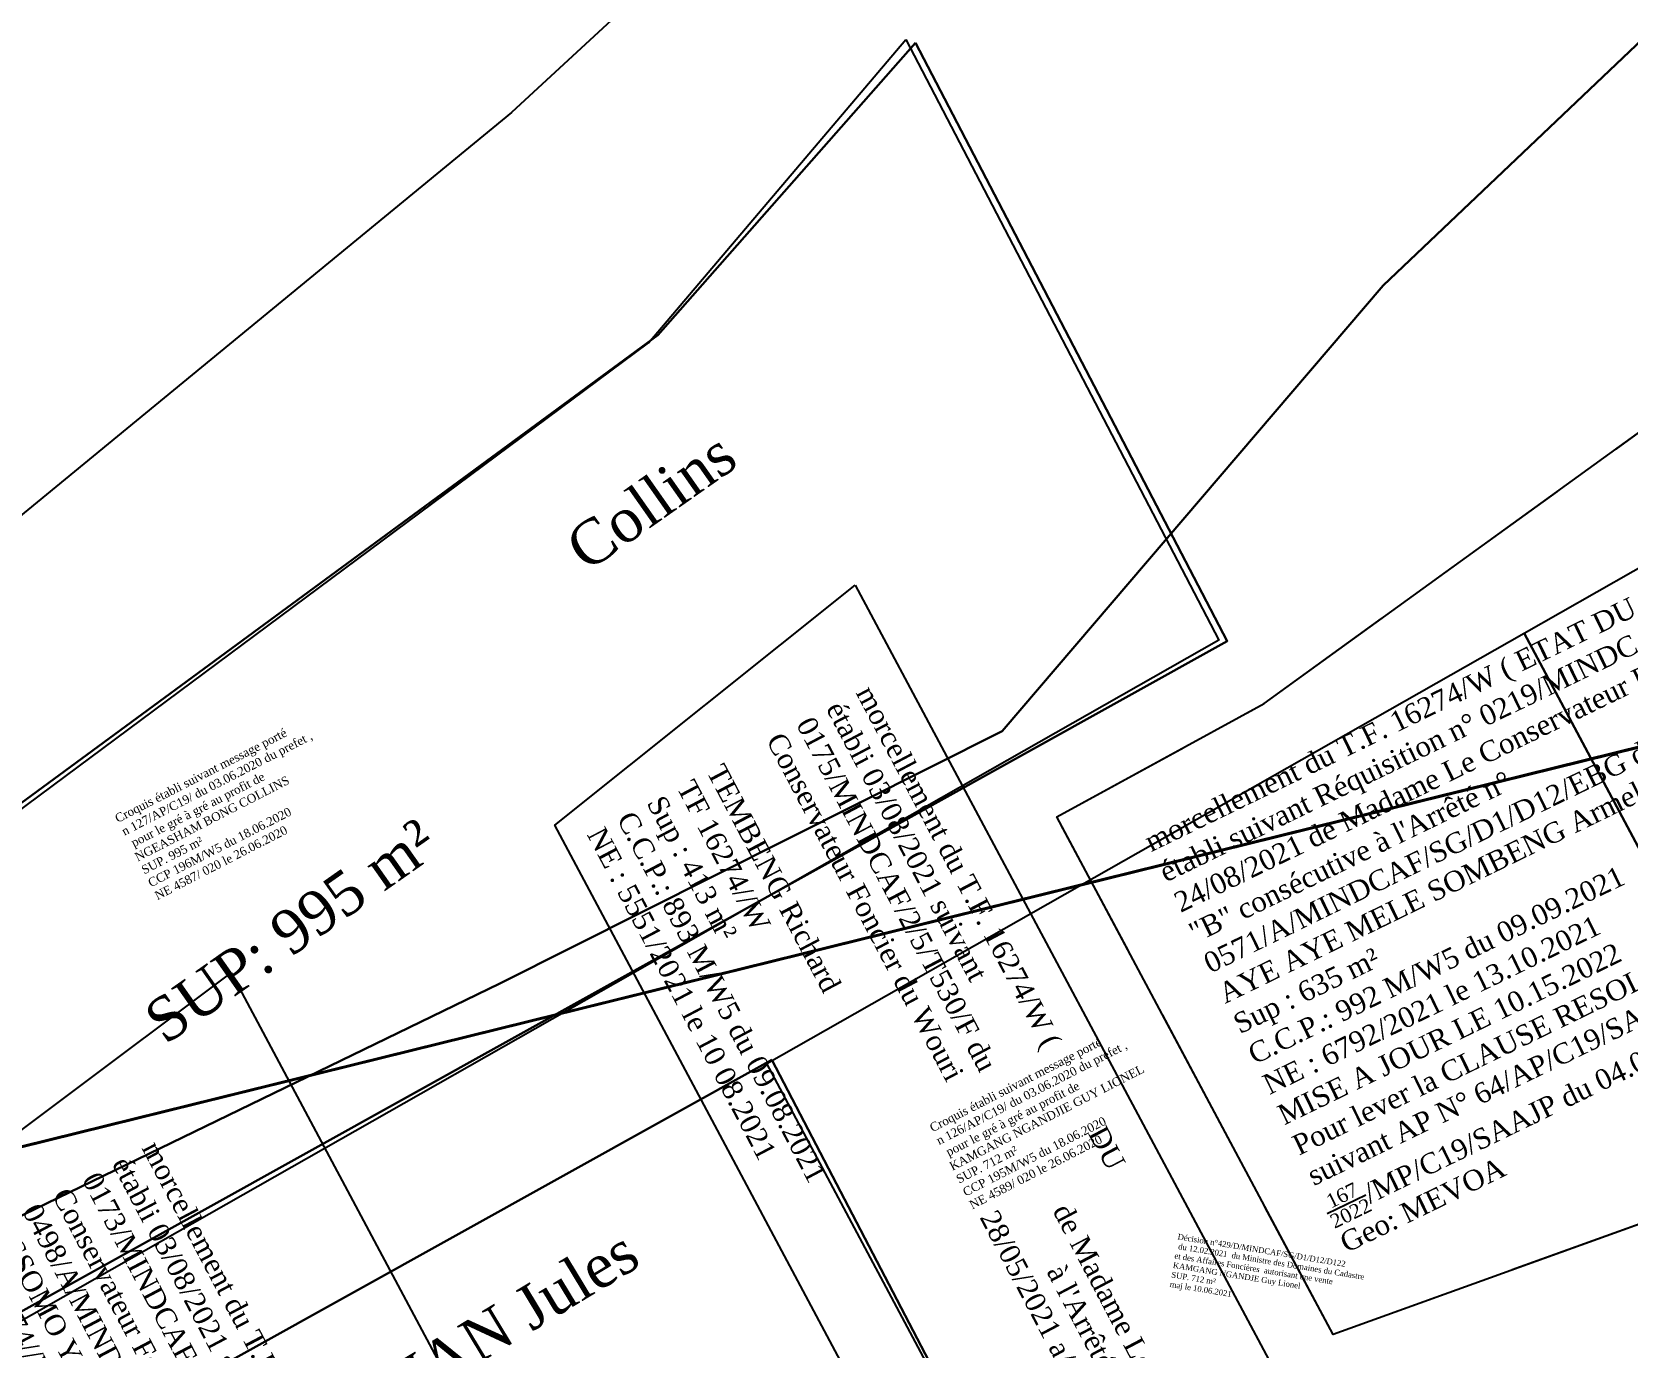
# Model space of a CAD drawing. Header units: millimetres. Extents: x 579832 to 917290, y 449831 to 1452191.
# Drawn here: x 583564.9 to 583620.1, y 451868.1 to 451913.6 of the extents above; entities that cross this region are included whole.
import ezdxf

# ---------------------------------------------------------------- set-up
doc = ezdxf.new("R2010")
doc.units = ezdxf.units.MM
doc.header["$LTSCALE"] = 10
doc.linetypes.add('DASHED', pattern=[0.75, 0.5, -0.25])
doc.layers.add('cH2O_intermitent', color=140, linetype='Continuous', lineweight=30)
for name, color, linetype in [('end maj 26 02 2021', 7, 'Continuous'), ('MAJ AOUT 2021', 7, 'Continuous'), ('MAJ JAN 2022', 1, 'Continuous'), ('MAJ JUIN 2021', 7, 'Continuous'), ('MAJ OCT 2021', 7, 'Continuous'), ('Parcelle MAJ', 6, 'Continuous'), ('VOIRIES_7M5', 7, 'Continuous')]:
    doc.layers.add(name, color=color, linetype=linetype)
doc.styles.add('Times 1.0', font='times.ttf', dxfattribs={"width": 0.99, "height": 1})
doc.styles.add('Times 1.5', font='times.ttf', dxfattribs={"width": 0.99, "height": 0.75})

msp = doc.modelspace()

# ---------------------------------------------------------------- linework, layer by layer
at = {"color": 2, "lineweight": 40}
msp.add_line((583514.409, 451862.663), (583654.645, 451897.335), dxfattribs=at)
msp.add_line((583514.409, 451862.663), (583654.645, 451897.335), dxfattribs=at)
at = {"color": 2, "lineweight": 40, "flags": 128}
msp.add_lwpolyline([(583514.409, 451862.663), (583653.934, 451897.159)], dxfattribs=at)
msp.add_lwpolyline([(583514.409, 451862.663), (583653.934, 451897.159)], dxfattribs=at)
at = {"layer": 'cH2O_intermitent'}
msp.add_lwpolyline([(583824.507, 451970.224), (583815.787, 451965.275), (583811.158, 451965.834), (583809.625, 451967.005), (583775.804, 451976.225), (583763.862, 451974.501), (583747.406, 451968.836), (583705.561, 451952.812), (583693.352, 451952.138), (583683.726, 451953.577), (583674.267, 451955.314), (583666.521, 451953.627), (583656.026, 451946.785), (583647.22, 451938.685), (583611.586, 451904.825), (583598.425, 451889.425), (583581.072, 451880.708), (583557.594, 451869.311), (583530.983, 451861.36), (583519.734, 451854.363)], dxfattribs=at)
msp.add_lwpolyline([(583824.507, 451970.224), (583815.787, 451965.275), (583811.158, 451965.834), (583809.625, 451967.005), (583775.804, 451976.225), (583763.862, 451974.501), (583747.406, 451968.836), (583705.561, 451952.812), (583693.352, 451952.138), (583683.726, 451953.577), (583674.267, 451955.314), (583666.521, 451953.627), (583656.026, 451946.785), (583647.22, 451938.685), (583611.586, 451904.825), (583598.425, 451889.425), (583581.072, 451880.708), (583557.594, 451869.311), (583530.983, 451861.36), (583519.734, 451854.363)], dxfattribs=at)
at = {"layer": 'end maj 26 02 2021', "color": 150, "linetype": 'ByBlock', "lineweight": -3, "ltscale": 0.0014, "flags": 128}
for points in [[(583595.093, 451913.321), (583605.909, 451892.569), (583553.027, 451862.501), (583550.729, 451874.503), (583552.895, 451878.079), (583586.206, 451902.847)], [(583595.093, 451913.321), (583605.909, 451892.569), (583553.027, 451862.501), (583550.729, 451874.503), (583552.895, 451878.079), (583586.206, 451902.847)], [(583595.093, 451913.321), (583605.909, 451892.569), (583553.027, 451862.501), (583550.729, 451874.503), (583552.895, 451878.079), (583586.206, 451902.847)], [(583595.093, 451913.321), (583605.909, 451892.569), (583553.027, 451862.501), (583550.729, 451874.503), (583552.895, 451878.079), (583586.206, 451902.847)], [(583632.782, 451902.098), (583644.616, 451879.916), (583637.75, 451873.14), (583628.734, 451869.795), (583616.455, 451892.814)], [(583632.782, 451902.098), (583644.616, 451879.916), (583637.75, 451873.14), (583628.734, 451869.795), (583616.455, 451892.814)], [(583632.782, 451902.098), (583644.616, 451879.916), (583637.75, 451873.14), (583628.734, 451869.795), (583616.455, 451892.814)], [(583632.782, 451902.098), (583644.616, 451879.916), (583637.75, 451873.14), (583628.734, 451869.795), (583616.455, 451892.814)], [(583616.455, 451892.814), (583628.734, 451869.795), (583603.3, 451860.36), (583600.479, 451858.855), (583590.298, 451877.941)], [(583616.455, 451892.814), (583628.734, 451869.795), (583603.3, 451860.36), (583600.479, 451858.855), (583590.298, 451877.941)], [(583616.455, 451892.814), (583628.734, 451869.795), (583603.3, 451860.36), (583600.479, 451858.855), (583590.298, 451877.941)], [(583616.455, 451892.814), (583628.734, 451869.795), (583603.3, 451860.36), (583600.479, 451858.855), (583590.298, 451877.941)]]:
    msp.add_lwpolyline(points, close=True, dxfattribs=at)
at = {"layer": 'MAJ AOUT 2021', "flags": 128}
msp.add_lwpolyline([(583593.35, 451894.47), (583608.72, 451865.67), (583597.35, 451859.2), (583582.97, 451886.17)], close=True, dxfattribs=at)
msp.add_lwpolyline([(583593.35, 451894.47), (583608.72, 451865.67), (583597.35, 451859.2), (583582.97, 451886.17)], close=True, dxfattribs=at)
msp.add_lwpolyline([(583593.35, 451894.47), (583608.72, 451865.67), (583597.35, 451859.2), (583582.97, 451886.17)], close=True, dxfattribs=at)
msp.add_lwpolyline([(583593.35, 451894.47), (583608.72, 451865.67), (583597.35, 451859.2), (583582.97, 451886.17)], close=True, dxfattribs=at)
at = {"layer": 'MAJ AOUT 2021', "color": 3, "flags": 128}
msp.add_lwpolyline([(583571.79, 451881.07), (583586.69, 451853.14), (583567.43, 451842.19), (583553.85, 451867.63)], close=True, dxfattribs=at)
msp.add_lwpolyline([(583571.79, 451881.07), (583586.69, 451853.14), (583567.43, 451842.19), (583553.85, 451867.63)], close=True, dxfattribs=at)
msp.add_lwpolyline([(583571.79, 451881.07), (583586.69, 451853.14), (583567.43, 451842.19), (583553.85, 451867.63)], close=True, dxfattribs=at)
msp.add_lwpolyline([(583571.79, 451881.07), (583586.69, 451853.14), (583567.43, 451842.19), (583553.85, 451867.63)], close=True, dxfattribs=at)
at = {"layer": 'MAJ JAN 2022', "lineweight": -3, "flags": 128}
msp.add_lwpolyline([(583600.391, 451928.282), (583581.47, 451910.799), (583558.756, 451892.142), (583521.666, 451864.151), (583520.319, 451865.134), (583515.664, 451873.254), (583551.501, 451901.613), (583547.702, 451924.216), (583497.45, 451901.133), (583488.842, 451926.652)], dxfattribs=at)
msp.add_lwpolyline([(583600.391, 451928.282), (583581.47, 451910.799), (583558.756, 451892.142), (583521.666, 451864.151), (583520.319, 451865.134), (583515.664, 451873.254), (583551.501, 451901.613), (583547.702, 451924.216), (583497.45, 451901.133), (583488.842, 451926.652)], dxfattribs=at)
msp.add_lwpolyline([(583600.391, 451928.282), (583581.47, 451910.799), (583558.756, 451892.142), (583521.666, 451864.151), (583520.319, 451865.134), (583515.664, 451873.254), (583551.501, 451901.613), (583547.702, 451924.216), (583497.45, 451901.133), (583488.842, 451926.652)], dxfattribs=at)
msp.add_lwpolyline([(583600.391, 451928.282), (583581.47, 451910.799), (583558.756, 451892.142), (583521.666, 451864.151), (583520.319, 451865.134), (583515.664, 451873.254), (583551.501, 451901.613), (583547.702, 451924.216), (583497.45, 451901.133), (583488.842, 451926.652)], dxfattribs=at)
at = {"layer": 'MAJ OCT 2021', "linetype": 'ByBlock', "lineweight": -3, "ltscale": 0.0014, "flags": 128}
msp.add_lwpolyline([(583621.252, 451900.34), (583637.332, 451879.967), (583634.867, 451877.584), (583609.859, 451868.579), (583600.315, 451886.462), (583607.479, 451890.381)], close=True, dxfattribs=at)
msp.add_lwpolyline([(583621.252, 451900.34), (583637.332, 451879.967), (583634.867, 451877.584), (583609.859, 451868.579), (583600.315, 451886.462), (583607.479, 451890.381)], close=True, dxfattribs=at)
at = {"layer": 'Parcelle MAJ', "color": 6, "lineweight": 30, "flags": 128}
for points in [[(583595.431, 451913.203), (583606.203, 451892.535), (583553.051, 451862.984), (583550.868, 451875.004), (583553.013, 451878.478), (583586.524, 451903.112)], [(583595.431, 451913.203), (583606.203, 451892.535), (583553.051, 451862.984), (583550.868, 451875.004), (583553.013, 451878.478), (583586.524, 451903.112)], [(583590.468, 451878.066), (583600.506, 451858.807), (583558.092, 451835.226), (583553.995, 451857.788)], [(583590.468, 451878.066), (583600.506, 451858.807), (583558.092, 451835.226), (583553.995, 451857.788)]]:
    msp.add_lwpolyline(points, close=True, dxfattribs=at)
at = {"layer": 'VOIRIES_7M5', "linetype": 'DASHED'}
msp.add_lwpolyline([(583621.252, 451900.34), (583637.332, 451879.967), (583634.867, 451877.584), (583609.859, 451868.579), (583600.315, 451886.462), (583607.479, 451890.381)], close=True, dxfattribs=at)
msp.add_lwpolyline([(583621.252, 451900.34), (583637.332, 451879.967), (583634.867, 451877.584), (583609.859, 451868.579), (583600.315, 451886.462), (583607.479, 451890.381)], close=True, dxfattribs=at)

# ---------------------------------------------------------------- texts
at = {"layer": 'end maj 26 02 2021', "color": 150, "linetype": 'ByBlock', "lineweight": -3, "ltscale": 0.0014, "attachment_point": 1, "style": 'Times 1.0'}
for s, insert, char_height, width, rotation in [('{\\fTimes New Roman|b0|i0|c186|p18;\\C1;Croquis établi suivant message porté \\fTimes New Roman|b0|i0|c0|p18;\\P\\fTimes New Roman|b0|i0|c186|p18;n 12\\fTimes New Roman|b0|i0|c0|p18;7\\fTimes New Roman|b0|i0|c186|p18;/AP/C19/\\fTimes New Roman|b0|i0|c0|p18; \\fTimes New Roman|b0|i0|c186|p18;du 03.06.2020 du prefet ,\\fTimes New Roman|b0|i0|c0|p18;\\P\\fTimes New Roman|b0|i0|c186|p18; pour le gré à gré au profit de\\C256;\\P\\fTimes New Roman|b0|i0|c0|p18;NGEASHAM BONG COLLINS\\P\\fTimes New Roman|b0|i0|c186|p18;SUP. \\fTimes New Roman|b0|i0|c0|p18;995\\fTimes New Roman|b0|i0|c186|p18; m²\\PCCP 19\\fTimes New Roman|b0|i0|c0|p18;6\\fTimes New Roman|b0|i0|c186|p18;M/W5 du 1\\fTimes New Roman|b0|i0|c0|p18;8\\fTimes New Roman|b0|i0|c186|p18;.06.2020\\PNE 45\\fTimes New Roman|b0|i0|c0|p18;87\\fTimes New Roman|b0|i0|c186|p18;/ 020 le 26.06.2020}', (583567.735, 451886.516), 0.3, 53.00722, 27.2065), ('{\\fTimes New Roman|b0|i0|c186|p18;\\C1;Croquis établi suivant message porté \\fTimes New Roman|b0|i0|c0|p18;\\P\\fTimes New Roman|b0|i0|c186|p18;n 12\\fTimes New Roman|b0|i0|c0|p18;7\\fTimes New Roman|b0|i0|c186|p18;/AP/C19/\\fTimes New Roman|b0|i0|c0|p18; \\fTimes New Roman|b0|i0|c186|p18;du 03.06.2020 du prefet ,\\fTimes New Roman|b0|i0|c0|p18;\\P\\fTimes New Roman|b0|i0|c186|p18; pour le gré à gré au profit de\\C256;\\P\\fTimes New Roman|b0|i0|c0|p18;NGEASHAM BONG COLLINS\\P\\fTimes New Roman|b0|i0|c186|p18;SUP. \\fTimes New Roman|b0|i0|c0|p18;995\\fTimes New Roman|b0|i0|c186|p18; m²\\PCCP 19\\fTimes New Roman|b0|i0|c0|p18;6\\fTimes New Roman|b0|i0|c186|p18;M/W5 du 1\\fTimes New Roman|b0|i0|c0|p18;8\\fTimes New Roman|b0|i0|c186|p18;.06.2020\\PNE 45\\fTimes New Roman|b0|i0|c0|p18;87\\fTimes New Roman|b0|i0|c186|p18;/ 020 le 26.06.2020}', (583567.735, 451886.516), 0.3, 53.00722, 27.2065), ('{\\fTimes New Roman|b0|i0|c186|p18;\\C1;Croquis établi suivant message porté \\fTimes New Roman|b0|i0|c0|p18;\\P\\fTimes New Roman|b0|i0|c186|p18;n 12\\fTimes New Roman|b0|i0|c0|p18;7\\fTimes New Roman|b0|i0|c186|p18;/AP/C19/\\fTimes New Roman|b0|i0|c0|p18; \\fTimes New Roman|b0|i0|c186|p18;du 03.06.2020 du prefet ,\\fTimes New Roman|b0|i0|c0|p18;\\P\\fTimes New Roman|b0|i0|c186|p18; pour le gré à gré au profit de\\C256;\\P\\fTimes New Roman|b0|i0|c0|p18;NGEASHAM BONG COLLINS\\P\\fTimes New Roman|b0|i0|c186|p18;SUP. \\fTimes New Roman|b0|i0|c0|p18;995\\fTimes New Roman|b0|i0|c186|p18; m²\\PCCP 19\\fTimes New Roman|b0|i0|c0|p18;6\\fTimes New Roman|b0|i0|c186|p18;M/W5 du 1\\fTimes New Roman|b0|i0|c0|p18;8\\fTimes New Roman|b0|i0|c186|p18;.06.2020\\PNE 45\\fTimes New Roman|b0|i0|c0|p18;87\\fTimes New Roman|b0|i0|c186|p18;/ 020 le 26.06.2020}', (583567.735, 451886.516), 0.3, 53.00722, 27.2065), ('{\\fTimes New Roman|b0|i0|c186|p18;\\C1;Croquis établi suivant message porté \\fTimes New Roman|b0|i0|c0|p18;\\P\\fTimes New Roman|b0|i0|c186|p18;n 12\\fTimes New Roman|b0|i0|c0|p18;7\\fTimes New Roman|b0|i0|c186|p18;/AP/C19/\\fTimes New Roman|b0|i0|c0|p18; \\fTimes New Roman|b0|i0|c186|p18;du 03.06.2020 du prefet ,\\fTimes New Roman|b0|i0|c0|p18;\\P\\fTimes New Roman|b0|i0|c186|p18; pour le gré à gré au profit de\\C256;\\P\\fTimes New Roman|b0|i0|c0|p18;NGEASHAM BONG COLLINS\\P\\fTimes New Roman|b0|i0|c186|p18;SUP. \\fTimes New Roman|b0|i0|c0|p18;995\\fTimes New Roman|b0|i0|c186|p18; m²\\PCCP 19\\fTimes New Roman|b0|i0|c0|p18;6\\fTimes New Roman|b0|i0|c186|p18;M/W5 du 1\\fTimes New Roman|b0|i0|c0|p18;8\\fTimes New Roman|b0|i0|c186|p18;.06.2020\\PNE 45\\fTimes New Roman|b0|i0|c0|p18;87\\fTimes New Roman|b0|i0|c186|p18;/ 020 le 26.06.2020}', (583567.735, 451886.516), 0.3, 53.00722, 27.2065), ('{\\fTimes New Roman|b0|i0|c186|p18;\\C1;Croquis établi suivant message porté \\fTimes New Roman|b0|i0|c0|p18;\\P\\fTimes New Roman|b0|i0|c186|p18;n 12\\fTimes New Roman|b0|i0|c0|p18;6\\fTimes New Roman|b0|i0|c186|p18;/AP/C19/\\fTimes New Roman|b0|i0|c0|p18; \\fTimes New Roman|b0|i0|c186|p18;du 03.06.2020 du prefet ,\\fTimes New Roman|b0|i0|c0|p18;\\P\\fTimes New Roman|b0|i0|c186|p18; pour le gré à gré au profit de\\C256;\\P\\fTimes New Roman|b0|i0|c0|p18;KAMGANG NGANDJIE GUY LIONEL\\P\\fTimes New Roman|b0|i0|c186|p18;SUP. \\fTimes New Roman|b0|i0|c0|p18;712\\fTimes New Roman|b0|i0|c186|p18; m²\\PCCP 19\\fTimes New Roman|b0|i0|c0|p18;5\\fTimes New Roman|b0|i0|c186|p18;M/W5 du 1\\fTimes New Roman|b0|i0|c0|p18;8\\fTimes New Roman|b0|i0|c186|p18;.06.2020\\PNE 45\\fTimes New Roman|b0|i0|c0|p18;89\\fTimes New Roman|b0|i0|c186|p18;/ 020 le 26.06.2020}', (583595.883, 451875.829), 0.3, 53.00722, 27.2065), ('{\\fTimes New Roman|b0|i0|c186|p18;\\C1;Croquis établi suivant message porté \\fTimes New Roman|b0|i0|c0|p18;\\P\\fTimes New Roman|b0|i0|c186|p18;n 12\\fTimes New Roman|b0|i0|c0|p18;6\\fTimes New Roman|b0|i0|c186|p18;/AP/C19/\\fTimes New Roman|b0|i0|c0|p18; \\fTimes New Roman|b0|i0|c186|p18;du 03.06.2020 du prefet ,\\fTimes New Roman|b0|i0|c0|p18;\\P\\fTimes New Roman|b0|i0|c186|p18; pour le gré à gré au profit de\\C256;\\P\\fTimes New Roman|b0|i0|c0|p18;KAMGANG NGANDJIE GUY LIONEL\\P\\fTimes New Roman|b0|i0|c186|p18;SUP. \\fTimes New Roman|b0|i0|c0|p18;712\\fTimes New Roman|b0|i0|c186|p18; m²\\PCCP 19\\fTimes New Roman|b0|i0|c0|p18;5\\fTimes New Roman|b0|i0|c186|p18;M/W5 du 1\\fTimes New Roman|b0|i0|c0|p18;8\\fTimes New Roman|b0|i0|c186|p18;.06.2020\\PNE 45\\fTimes New Roman|b0|i0|c0|p18;89\\fTimes New Roman|b0|i0|c186|p18;/ 020 le 26.06.2020}', (583595.883, 451875.829), 0.3, 53.00722, 27.2065), ('{\\fTimes New Roman|b0|i0|c186|p18;\\C1;Croquis établi suivant message porté \\fTimes New Roman|b0|i0|c0|p18;\\P\\fTimes New Roman|b0|i0|c186|p18;n 12\\fTimes New Roman|b0|i0|c0|p18;6\\fTimes New Roman|b0|i0|c186|p18;/AP/C19/\\fTimes New Roman|b0|i0|c0|p18; \\fTimes New Roman|b0|i0|c186|p18;du 03.06.2020 du prefet ,\\fTimes New Roman|b0|i0|c0|p18;\\P\\fTimes New Roman|b0|i0|c186|p18; pour le gré à gré au profit de\\C256;\\P\\fTimes New Roman|b0|i0|c0|p18;KAMGANG NGANDJIE GUY LIONEL\\P\\fTimes New Roman|b0|i0|c186|p18;SUP. \\fTimes New Roman|b0|i0|c0|p18;712\\fTimes New Roman|b0|i0|c186|p18; m²\\PCCP 19\\fTimes New Roman|b0|i0|c0|p18;5\\fTimes New Roman|b0|i0|c186|p18;M/W5 du 1\\fTimes New Roman|b0|i0|c0|p18;8\\fTimes New Roman|b0|i0|c186|p18;.06.2020\\PNE 45\\fTimes New Roman|b0|i0|c0|p18;89\\fTimes New Roman|b0|i0|c186|p18;/ 020 le 26.06.2020}', (583595.883, 451875.829), 0.3, 53.00722, 27.2065), ('{\\fTimes New Roman|b0|i0|c186|p18;\\C1;Croquis établi suivant message porté \\fTimes New Roman|b0|i0|c0|p18;\\P\\fTimes New Roman|b0|i0|c186|p18;n 12\\fTimes New Roman|b0|i0|c0|p18;6\\fTimes New Roman|b0|i0|c186|p18;/AP/C19/\\fTimes New Roman|b0|i0|c0|p18; \\fTimes New Roman|b0|i0|c186|p18;du 03.06.2020 du prefet ,\\fTimes New Roman|b0|i0|c0|p18;\\P\\fTimes New Roman|b0|i0|c186|p18; pour le gré à gré au profit de\\C256;\\P\\fTimes New Roman|b0|i0|c0|p18;KAMGANG NGANDJIE GUY LIONEL\\P\\fTimes New Roman|b0|i0|c186|p18;SUP. \\fTimes New Roman|b0|i0|c0|p18;712\\fTimes New Roman|b0|i0|c186|p18; m²\\PCCP 19\\fTimes New Roman|b0|i0|c0|p18;5\\fTimes New Roman|b0|i0|c186|p18;M/W5 du 1\\fTimes New Roman|b0|i0|c0|p18;8\\fTimes New Roman|b0|i0|c186|p18;.06.2020\\PNE 45\\fTimes New Roman|b0|i0|c0|p18;89\\fTimes New Roman|b0|i0|c186|p18;/ 020 le 26.06.2020}', (583595.883, 451875.829), 0.3, 53.00722, 27.2065), ('{\\fTimes New Roman|b0|i0|c186|p18;\\C4;Décision n°\\fTimes New Roman|b0|i0|c0|p18;429\\fTimes New Roman|b0|i0|c186|p18;/D/MINDCAF/SG/D1/D12/D\\fTimes New Roman|b0|i0|c0|p18;122\\P\\fTimes New Roman|b0|i0|c186|p18; \\fTimes New Roman|b0|i0|c0|p18;du 12.02.2021  d\\fTimes New Roman|b0|i0|c186|p18;u Ministre des Domaines du Cadastre \\Pet des Affaires Foncières  autorisant une vente \\P\\fTimes New Roman|b0|i0|c0|p18;KAMGANG NGANDJE Guy Lionel\\C256;\\P\\fTimes New Roman|b0|i0|c186|p18;SUP. \\fTimes New Roman|b0|i0|c0|p18;712\\fTimes New Roman|b0|i0|c186|p18; m²\\P\\fTimes New Roman|b0|i0|c0|p18;maj le 10.06.2021}', (583604.508, 451872.061), 0.2, 38.65773, 350.6522), ('{\\fTimes New Roman|b0|i0|c186|p18;\\C4;Décision n°\\fTimes New Roman|b0|i0|c0|p18;429\\fTimes New Roman|b0|i0|c186|p18;/D/MINDCAF/SG/D1/D12/D\\fTimes New Roman|b0|i0|c0|p18;122\\P\\fTimes New Roman|b0|i0|c186|p18; \\fTimes New Roman|b0|i0|c0|p18;du 12.02.2021  d\\fTimes New Roman|b0|i0|c186|p18;u Ministre des Domaines du Cadastre \\Pet des Affaires Foncières  autorisant une vente \\P\\fTimes New Roman|b0|i0|c0|p18;KAMGANG NGANDJE Guy Lionel\\C256;\\P\\fTimes New Roman|b0|i0|c186|p18;SUP. \\fTimes New Roman|b0|i0|c0|p18;712\\fTimes New Roman|b0|i0|c186|p18; m²\\P\\fTimes New Roman|b0|i0|c0|p18;maj le 10.06.2021}', (583604.508, 451872.061), 0.2, 38.65773, 350.6522), ('{\\fTimes New Roman|b0|i0|c186|p18;\\C4;Décision n°\\fTimes New Roman|b0|i0|c0|p18;429\\fTimes New Roman|b0|i0|c186|p18;/D/MINDCAF/SG/D1/D12/D\\fTimes New Roman|b0|i0|c0|p18;122\\P\\fTimes New Roman|b0|i0|c186|p18; \\fTimes New Roman|b0|i0|c0|p18;du 12.02.2021  d\\fTimes New Roman|b0|i0|c186|p18;u Ministre des Domaines du Cadastre \\Pet des Affaires Foncières  autorisant une vente \\P\\fTimes New Roman|b0|i0|c0|p18;KAMGANG NGANDJE Guy Lionel\\C256;\\P\\fTimes New Roman|b0|i0|c186|p18;SUP. \\fTimes New Roman|b0|i0|c0|p18;712\\fTimes New Roman|b0|i0|c186|p18; m²\\P\\fTimes New Roman|b0|i0|c0|p18;maj le 10.06.2021}', (583604.508, 451872.061), 0.2, 38.65773, 350.6522), ('{\\fTimes New Roman|b0|i0|c186|p18;\\C4;Décision n°\\fTimes New Roman|b0|i0|c0|p18;429\\fTimes New Roman|b0|i0|c186|p18;/D/MINDCAF/SG/D1/D12/D\\fTimes New Roman|b0|i0|c0|p18;122\\P\\fTimes New Roman|b0|i0|c186|p18; \\fTimes New Roman|b0|i0|c0|p18;du 12.02.2021  d\\fTimes New Roman|b0|i0|c186|p18;u Ministre des Domaines du Cadastre \\Pet des Affaires Foncières  autorisant une vente \\P\\fTimes New Roman|b0|i0|c0|p18;KAMGANG NGANDJE Guy Lionel\\C256;\\P\\fTimes New Roman|b0|i0|c186|p18;SUP. \\fTimes New Roman|b0|i0|c0|p18;712\\fTimes New Roman|b0|i0|c186|p18; m²\\P\\fTimes New Roman|b0|i0|c0|p18;maj le 10.06.2021}', (583604.508, 451872.061), 0.2, 38.65773, 350.6522)]:
    msp.add_mtext(s, dxfattribs=dict(at, insert=insert, char_height=char_height, width=width, rotation=rotation))
at = {"layer": 'MAJ AOUT 2021', "char_height": 0.7, "attachment_point": 1}
for s, insert, rotation in [('{\\fTimes New Roman|b0|i0|c0|p18;\\C1;morcellement du T.F. 16274/W ( ETAT DU CAMEROUN) \\C0;établi suivant Réquisition n° 0219/MINDCAF/2/5/P530 du 24/08/2021 de Madame Le Conservateur Foncier du Wouri "B" consécutive à l\'Arrêté n° 0571/A/MINDCAF/SG/D1/D12/EBG du 27/05/2021\\C256; a/p de \\PAYE AYE MELE SOMBENG Armel\\PSup : 635 m²\\PC.C.P.: 992 M/W5 du 09.09.2021\\PNE : 6792/2021 le 13.10.2021}', (583603.263, 451885.868), 25.978), ('{\\fTimes New Roman|b0|i0|c0|p18;\\C1;morcellement du T.F. 16274/W ( ETAT DU CAMEROUN) \\C0;établi suivant Réquisition n° 0219/MINDCAF/2/5/P530 du 24/08/2021 de Madame Le Conservateur Foncier du Wouri "B" consécutive à l\'Arrêté n° 0571/A/MINDCAF/SG/D1/D12/EBG du 27/05/2021\\C256; a/p de \\PAYE AYE MELE SOMBENG Armel\\PSup : 635 m²\\PC.C.P.: 992 M/W5 du 09.09.2021\\PNE : 6792/2021 le 13.10.2021\\P\\A1;\\C1;MISE A JOUR LE 10.15.2022\\PPour lever la CLAUSE RESOLUTOIRE\\Psuivant AP N° 64/AP/C19/SAAJP du 04.03.2022 et MP N° \\H0.7x;\\S167/2022;\\H1.429x;/MP/C19/SAAJP du 04.03.2022\\PGeo: MEVOA}', (583603.263, 451885.868), 25.978), ('{\\fTimes New Roman|b0|i0|c0|p18;\\C1;morcellement du T.F. 16274/W ( ETAT DU CAMEROUN) \\C0;établi suivant Réquisition n° 0219/MINDCAF/2/5/P530 du 24/08/2021 de Madame Le Conservateur Foncier du Wouri "B" consécutive à l\'Arrêté n° 0571/A/MINDCAF/SG/D1/D12/EBG du 27/05/2021\\C256; a/p de \\PAYE AYE MELE SOMBENG Armel\\PSup : 635 m²\\PC.C.P.: 992 M/W5 du 09.09.2021\\PNE : 6792/2021 le 13.10.2021}', (583603.263, 451885.868), 25.978), ('{\\fTimes New Roman|b0|i0|c0|p18;\\C1;morcellement du T.F. 16274/W ( ETAT DU CAMEROUN) \\C0;établi suivant Réquisition n° 0219/MINDCAF/2/5/P530 du 24/08/2021 de Madame Le Conservateur Foncier du Wouri "B" consécutive à l\'Arrêté n° 0571/A/MINDCAF/SG/D1/D12/EBG du 27/05/2021\\C256; a/p de \\PAYE AYE MELE SOMBENG Armel\\PSup : 635 m²\\PC.C.P.: 992 M/W5 du 09.09.2021\\PNE : 6792/2021 le 13.10.2021\\P\\A1;\\C1;MISE A JOUR LE 10.15.2022\\PPour lever la CLAUSE RESOLUTOIRE\\Psuivant AP N° 64/AP/C19/SAAJP du 04.03.2022 et MP N° \\H0.7x;\\S167/2022;\\H1.429x;/MP/C19/SAAJP du 04.03.2022\\PGeo: MEVOA}', (583603.263, 451885.868), 25.978), ('{\\fTimes New Roman|b0|i0|c0|p18;\\C0;morcellement du T.F. 16274/W ( ETAT DU CAMEROUN) établi 03/08/2021 suivant Réquisition n° 0175/MINDCAF/2/5/T530/F du 05/07/2021 de Madame Le Conservateur Foncier du Wouri "B" consécutive à l\'Arrêté n° 0584/A/MINDCAF/SG/D1/D12/DBW du 28/05/2021\\C256; a/p de \\PTEMBENG Richard\\PTF 16274//W\\PSup : 413 m²\\PC.C.P.: 893 M/W5 du 09.08.2021\\PNE : 5551/2021 le 10 08.2021}', (583593.975, 451891.08), 297.7931), ('{\\fTimes New Roman|b0|i0|c0|p18;\\C0;morcellement du T.F. 16274/W ( ETAT DU CAMEROUN) établi 03/08/2021 suivant Réquisition n° 0175/MINDCAF/2/5/T530/F du 05/07/2021 de Madame Le Conservateur Foncier du Wouri "B" consécutive à l\'Arrêté n° 0584/A/MINDCAF/SG/D1/D12/DBW du 28/05/2021\\C256; a/p de \\PTEMBENG Richard\\PTF 16274//W\\PSup : 413 m²\\PC.C.P.: 893 M/W5 du 09.08.2021\\PNE : 5551/2021 le 10 08.2021}', (583593.975, 451891.08), 297.7931), ('{\\fTimes New Roman|b0|i0|c0|p18;\\C0;morcellement du T.F. 16274/W ( ETAT DU CAMEROUN) établi 03/08/2021 suivant Réquisition n° 0175/MINDCAF/2/5/T530/F du 05/07/2021 de Madame Le Conservateur Foncier du Wouri "B" consécutive à l\'Arrêté n° 0584/A/MINDCAF/SG/D1/D12/DBW du 28/05/2021\\C256; a/p de \\PTEMBENG Richard\\PTF 16274//W\\PSup : 413 m²\\PC.C.P.: 893 M/W5 du 09.08.2021\\PNE : 5551/2021 le 10 08.2021}', (583593.975, 451891.08), 297.7931), ('{\\fTimes New Roman|b0|i0|c0|p18;\\C0;morcellement du T.F. 16274/W ( ETAT DU CAMEROUN) établi 03/08/2021 suivant Réquisition n° 0175/MINDCAF/2/5/T530/F du 05/07/2021 de Madame Le Conservateur Foncier du Wouri "B" consécutive à l\'Arrêté n° 0584/A/MINDCAF/SG/D1/D12/DBW du 28/05/2021\\C256; a/p de \\PTEMBENG Richard\\PTF 16274//W\\PSup : 413 m²\\PC.C.P.: 893 M/W5 du 09.08.2021\\PNE : 5551/2021 le 10 08.2021}', (583593.975, 451891.08), 297.7931), ('{\\fTimes New Roman|b0|i0|c0|p18;\\C0;morcellement du T.F. 16274/W (ETAT DU CAMEROUN) établi 03/08/2021 suivant Réquisition n° 0173/MINDCAF/2/5/T530/F du 05/07/2021 de Madame Le Conservateur Foncier du Wouri "B" consécutive à l\'Arrêté n° 0498/A/MINDCAF/SG/D1/D12/D122 du 07/05/2021\\C256; a/p de \\PASSOMO Yvette\\PTF 16274//W\\PSup : 670 m²\\PC.C.P.: 893 M/W5 du 09.08.2021\\PNE : 5549/2021 le 10 08.2021}', (583569.303, 451875.347), 297.7931), ('{\\fTimes New Roman|b0|i0|c0|p18;\\C0;morcellement du T.F. 16274/W (ETAT DU CAMEROUN) établi 03/08/2021 suivant Réquisition n° 0173/MINDCAF/2/5/T530/F du 05/07/2021 de Madame Le Conservateur Foncier du Wouri "B" consécutive à l\'Arrêté n° 0498/A/MINDCAF/SG/D1/D12/D122 du 07/05/2021\\C256; a/p de \\PASSOMO Yvette\\PTF 16274//W\\PSup : 670 m²\\PC.C.P.: 893 M/W5 du 09.08.2021\\PNE : 5549/2021 le 10 08.2021}', (583569.303, 451875.347), 297.7931), ('{\\fTimes New Roman|b0|i0|c0|p18;\\C0;morcellement du T.F. 16274/W (ETAT DU CAMEROUN) établi 03/08/2021 suivant Réquisition n° 0173/MINDCAF/2/5/T530/F du 05/07/2021 de Madame Le Conservateur Foncier du Wouri "B" consécutive à l\'Arrêté n° 0498/A/MINDCAF/SG/D1/D12/D122 du 07/05/2021\\C256; a/p de \\PASSOMO Yvette\\PTF 16274//W\\PSup : 670 m²\\PC.C.P.: 893 M/W5 du 09.08.2021\\PNE : 5549/2021 le 10 08.2021}', (583569.303, 451875.347), 297.7931), ('{\\fTimes New Roman|b0|i0|c0|p18;\\C0;morcellement du T.F. 16274/W (ETAT DU CAMEROUN) établi 03/08/2021 suivant Réquisition n° 0173/MINDCAF/2/5/T530/F du 05/07/2021 de Madame Le Conservateur Foncier du Wouri "B" consécutive à l\'Arrêté n° 0498/A/MINDCAF/SG/D1/D12/D122 du 07/05/2021\\C256; a/p de \\PASSOMO Yvette\\PTF 16274//W\\PSup : 670 m²\\PC.C.P.: 893 M/W5 du 09.08.2021\\PNE : 5549/2021 le 10 08.2021}', (583569.303, 451875.347), 297.7931)]:
    msp.add_mtext_dynamic_manual_height_columns(s, width=26.80219, gutter_width=12.5, heights=[0], dxfattribs=dict(at, insert=insert, rotation=rotation))
at = {"layer": 'MAJ JUIN 2021', "color": 7, "linetype": 'ByBlock', "lineweight": -3, "ltscale": 0.0014, "char_height": 1.5, "width": 32.41133, "attachment_point": 1, "style": 'Times 1.5'}
for s, insert, rotation in [('{\\fTimes New Roman|b0|i0|c186|p18;\\C1;BONG\\fTimes New Roman|b0|i0|c0|p18;  \\fTimes New Roman|b0|i0|c186|p18; NGEASHAM Collins\\fTimes New Roman|b0|i0|c0|p18;\\P\\PSUP: 995 m²}', (583565.774, 451883.88), 35.0854), ('{\\fTimes New Roman|b0|i0|c186|p18;\\C1;BONG\\fTimes New Roman|b0|i0|c0|p18;  \\fTimes New Roman|b0|i0|c186|p18; NGEASHAM Collins\\fTimes New Roman|b0|i0|c0|p18;\\P\\PSUP: 995 m²}', (583565.774, 451883.88), 35.0854), ('{\\C1;LEUNKWAN Jule\\fTimes New Roman|b0|i0|c186|p18;s\\fTimes New Roman|b0|i0|c0|p18;\\P\\PSUP: 980 m²}', (583569.832, 451862.957), 31.1702), ('{\\C1;LEUNKWAN Jule\\fTimes New Roman|b0|i0|c186|p18;s\\fTimes New Roman|b0|i0|c0|p18;\\P\\PSUP: 980 m²}', (583569.832, 451862.957), 31.1702)]:
    msp.add_mtext(s, dxfattribs=dict(at, insert=insert, rotation=rotation))

doc.saveas('drawing.dxf')
